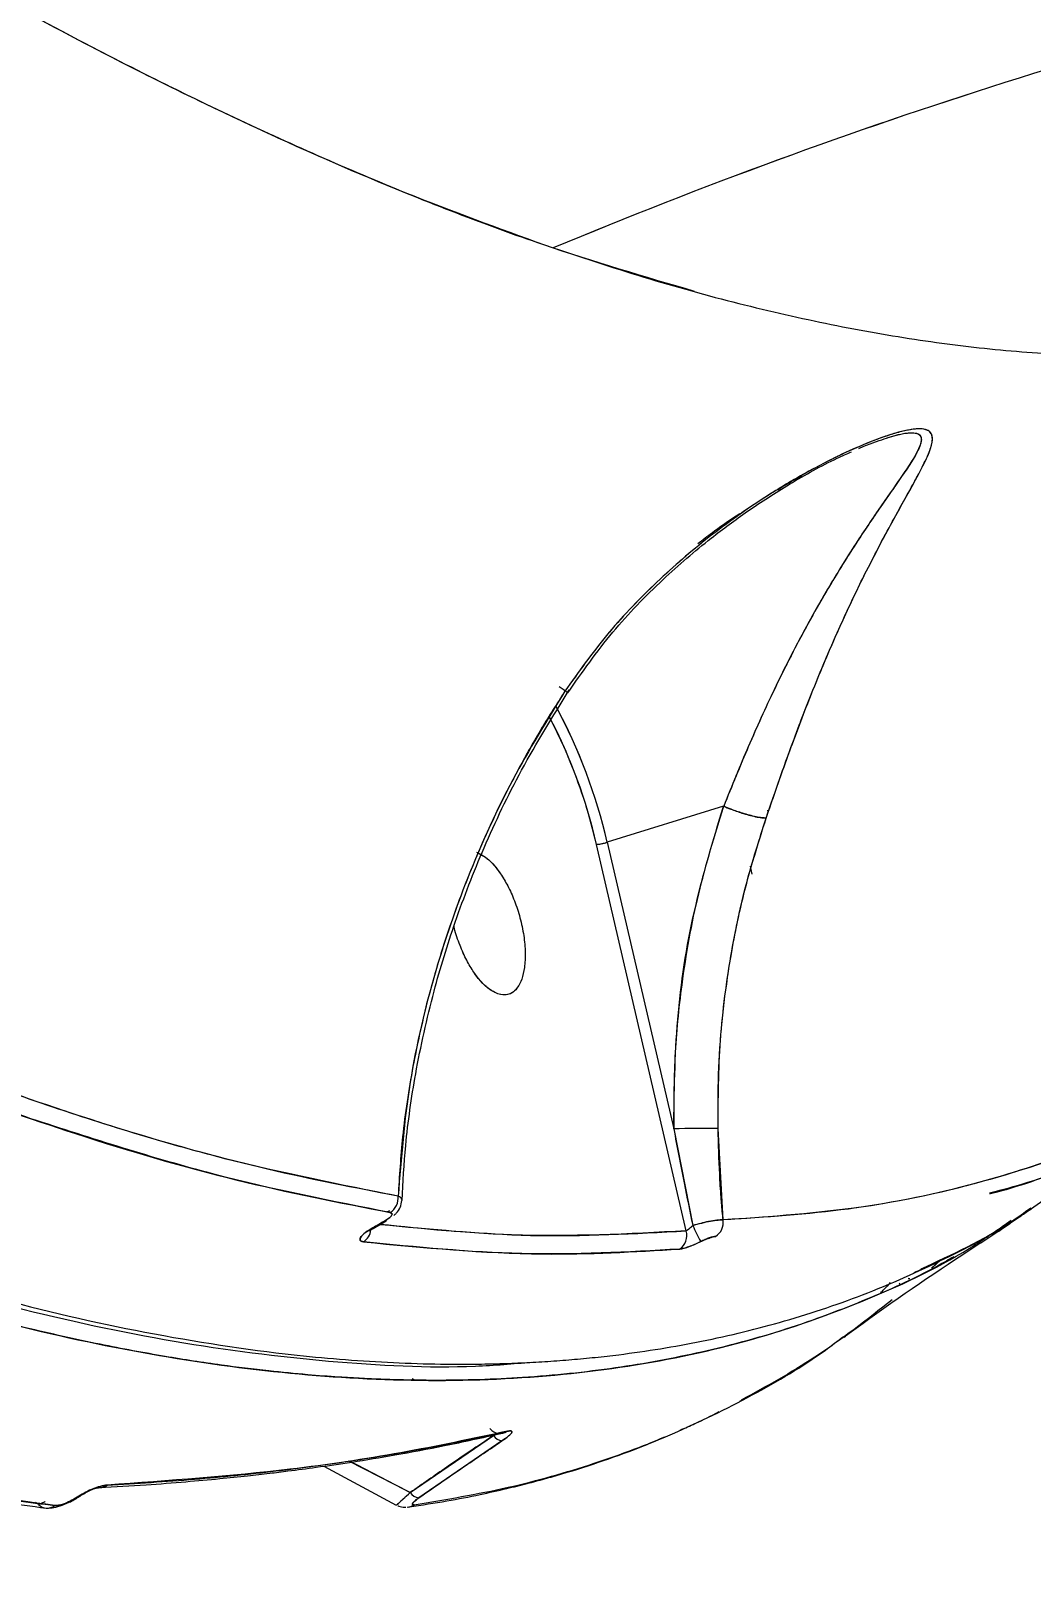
# Model space of a CAD drawing. Header units: millimetres. Extents: x -5873 to 5805, y -5301 to 4302.
# Drawn here: x 199 to 261.6, y 566.6 to 663.1 of the extents above; entities that cross this region are included whole.
import ezdxf

# ---------------------------------------------------------------- set-up
doc = ezdxf.new("R2010")
doc.units = ezdxf.units.MM
for name, color, linetype in [('DIKOM_ОБЪЕКТ', 7, 'Continuous'), ('DIKOM_РАЗМЕР_ЗОНА', 7, 'Continuous'), ('DIKOM_РАЗМЕР_ОБЪЕКТА', 7, 'Continuous')]:
    doc.layers.add(name, color=color, linetype=linetype)
doc.styles.add('style1', font='arial.ttf', dxfattribs={"width": 0.8})
doc.dimstyles.new('1-50', dxfattribs={"dimtxt": 300, "dimasz": 200, "dimexe": 100, "dimexo": 0, "dimgap": 100, "dimtad": 1, "dimtxsty": 'style1', "dimcen": 200, "dimclrd": 7, "dimclre": 7, "dimclrt": 7, "dimadec": 1, "dimazin": 2, "dimtfac": 1, "dimtmove": 0, "dimatfit": 2, "dimfxl": 0, "dimlwd": 25, "dimlwe": 18, "dimarcsym": 0})

# ---------------------------------------------------------------- blocks, each defined once
blk = doc.blocks.new('*D9')
at = {"layer": 'Defpoints', "color": 0, "transparency": 16777216}
for p in [(1338.114, 2802.437), (-4588.973, -1585.515), (-117.504, -1585.515)]:
    blk.add_point(p, dxfattribs=at)
at = {"layer": 'DIKOM_РАЗМЕР_ОБЪЕКТА', "color": 7, "lineweight": 18, "transparency": 16777216}
for p, q in [((1338.114, 2802.437), (-4688.973, 2802.437)), ((-117.504, -1585.515), (-4688.973, -1585.515))]:
    blk.add_line(p, q, dxfattribs=at)
at = {"layer": 'DIKOM_РАЗМЕР_ОБЪЕКТА', "color": 7, "lineweight": 25, "transparency": 16777216}
blk.add_line((-4588.973, 2602.437), (-4588.973, -1385.515), dxfattribs=at)
at = {"layer": 'DIKOM_РАЗМЕР_ОБЪЕКТА', "color": 7, "transparency": 16777216}
for points in [[(-4622.307, 2602.437), (-4555.64, 2602.437), (-4588.973, 2802.437)], [(-4622.307, -1385.515), (-4555.64, -1385.515), (-4588.973, -1585.515)]]:
    blk.add_solid(points, dxfattribs=at)
at = {"layer": 'DIKOM_РАЗМЕР_ОБЪЕКТА', "color": 7, "transparency": 16777216, "insert": (-4842.145, 460.978), "char_height": 300, "attachment_point": 5, "rotation": 90, "style": 'style1'}
blk.add_mtext('4400', dxfattribs=at)
blk = doc.blocks.new('*D10')
at = {"layer": 'Defpoints', "color": 0, "transparency": 16777216}
for p in [(4304.512, 1053.391), (-1538.592, -1332.389), (4304.512, -4224.842)]:
    blk.add_point(p, dxfattribs=at)
at = {"layer": 'DIKOM_РАЗМЕР_ОБЪЕКТА', "color": 7, "lineweight": 18, "transparency": 16777216}
for p, q in [((4304.512, 1053.391), (4304.512, -4324.842)), ((-1538.592, -1332.389), (-1538.592, -4324.842))]:
    blk.add_line(p, q, dxfattribs=at)
at = {"layer": 'DIKOM_РАЗМЕР_ОБЪЕКТА', "color": 7, "lineweight": 25, "transparency": 16777216}
blk.add_line((-1338.592, -4224.842), (4104.512, -4224.842), dxfattribs=at)
at = {"layer": 'DIKOM_РАЗМЕР_ОБЪЕКТА', "color": 7, "transparency": 16777216}
for points in [[(-1338.592, -4191.509), (-1338.592, -4258.175), (-1538.592, -4224.842)], [(4104.512, -4191.509), (4104.512, -4258.175), (4304.512, -4224.842)]]:
    blk.add_solid(points, dxfattribs=at)
at = {"layer": 'DIKOM_РАЗМЕР_ОБЪЕКТА', "color": 7, "transparency": 16777216, "insert": (1679.282, -3971.67), "char_height": 300, "attachment_point": 5, "style": 'style1'}
blk.add_mtext('5850', dxfattribs=at)
blk = doc.blocks.new('*D11')
at = {"layer": 'Defpoints', "color": 0, "transparency": 16777216}
for p in [(-510.005, 4302.437), (-5422.889, -3651.603), (284.83, -3651.603)]:
    blk.add_point(p, dxfattribs=at)
at = {"layer": 'DIKOM_РАЗМЕР_ЗОНА', "color": 7, "lineweight": 18, "transparency": 16777216}
for p, q in [((-510.005, 4302.437), (-5522.889, 4302.437)), ((284.83, -3651.603), (-5522.889, -3651.603))]:
    blk.add_line(p, q, dxfattribs=at)
at = {"layer": 'DIKOM_РАЗМЕР_ЗОНА', "color": 7, "lineweight": 25, "transparency": 16777216}
blk.add_line((-5422.889, 4102.437), (-5422.889, -3451.603), dxfattribs=at)
at = {"layer": 'DIKOM_РАЗМЕР_ЗОНА', "color": 7, "transparency": 16777216}
for points in [[(-5456.223, 4102.437), (-5389.556, 4102.437), (-5422.889, 4302.437)], [(-5456.223, -3451.603), (-5389.556, -3451.603), (-5422.889, -3651.603)]]:
    blk.add_solid(points, dxfattribs=at)
at = {"layer": 'DIKOM_РАЗМЕР_ЗОНА', "color": 7, "transparency": 16777216, "insert": (-5676.061, -474.491), "char_height": 300, "attachment_point": 5, "rotation": 90, "style": 'style1'}
blk.add_mtext('7950', dxfattribs=at)

msp = doc.modelspace()

# ---------------------------------------------------------------- linework, layer by layer
at = {"layer": 'DIKOM_ОБЪЕКТ', "color": 7, "linetype": 'Continuous', "lineweight": 15}
for p, q in [((251.682, 637.308), (252.071, 637.452)), ((250.8, 636.964), (251.118, 637.1)), ((251.118, 637.1), (251.682, 637.308)), ((242.333, 614.593), (235.053, 612.338)), ((242.34, 614.593), (242.333, 614.593)), ((242.34, 614.593), (242.333, 614.593)), ((245.063, 614.318), (245.167, 614.336)), ((235.053, 612.338), (239.216, 594.417)), ((240.003, 588.049), (234.391, 612.211)), ((229.114, 602.943), (229.126, 602.95)), ((239.216, 594.417), (240.401, 588.38)), ((242.302, 588.728), (241.989, 594.448)), ((220.055, 590.633), (220.056, 590.611)), ((220.309, 590.559), (220.308, 590.578)), ((221.43, 589.29), (221.254, 589.206)), ((220.29, 588.178), (221.116, 588.653)), ((220.403, 588.19), (221.229, 588.666)), ((260.268, 588.538), (260.389, 588.622)), ((255.341, 585.707), (255.868, 586.203)), ((255.906, 586.222), (255.36, 585.716)), ((253.317, 584.779), (253.349, 584.735)), ((253.351, 584.733), (253.32, 584.775)), ((253.893, 585.07), (253.984, 585.039)), ((253.98, 585.04), (253.906, 585.065)), ((222.858, 578.811), (223.017, 578.709)), ((243.357, 577.405), (243.543, 577.498)), ((222.73, 571.687), (227.941, 575.256)), ((228.465, 574.909), (223.265, 571.347)), ((217.318, 573.335), (221.855, 570.891)), ((222.73, 571.687), (218.889, 573.653)), ((218.931, 573.658), (222.73, 571.687)), ((199.428, 570.96), (199.282, 571.065)), ((199.463, 570.935), (199.884, 571.119))]:
    msp.add_line(p, q, dxfattribs=at)
at = {"layer": 'DIKOM_ОБЪЕКТ', "color": 7, "linetype": 'Continuous', "lineweight": 15, "flags": 128}
for points in [[(243.995, 610.839), (244.035, 610.629), (244.098, 610.337)], [(221.23, 588.666), (221.181, 588.649), (221.116, 588.653)], [(220.403, 588.19), (220.355, 588.174), (220.29, 588.178)], [(220.29, 588.178), (220.355, 588.174), (220.404, 588.19)], [(201.888, 571.395), (201.968, 571.397), (201.995, 571.416)], [(201.995, 571.415), (201.968, 571.397), (201.888, 571.395)]]:
    msp.add_lwpolyline(points, dxfattribs=at)
at = {"layer": 'DIKOM_ОБЪЕКТ', "color": 7, "linetype": 'Continuous', "lineweight": 15}
for centre, radius, start, end in [((362.654, 335.412), 340.3, 102.50011, 112.63631), ((362.655, 335.408), 340.304, 102.50221, 112.63627), ((201.544, 604.566), 33.725, 13.10342, 27.52574), ((201.228, 604.464), 34.73, 13.10425, 28.15439), ((201.228, 604.464), 34.73, 13.10418, 28.13729), ((234.227, 614.866), 2.659, 273.5185, 288.09575), ((241.121, 548.338), 46.118, 88.92186, 92.36805), ((220.903, 590.105), 1.075, 302.01924, 5.97615), ((221.157, 588.79), 0.143, 253.04367, 306.92723), ((316.557, 625.483), 84.713, 205.97463, 206.73661), ((241.293, 588.566), 1.023, 302.03744, 9.12149), ((219.232, 588.236), 1.048, 302.9086, 353.27501), ((219.233, 588.235), 1.046, 302.88608, 352.78433), ((239.01, 587.763), 1.034, 303.86819, 16.09482), ((228.348, 576.196), 0.816, 219.29077, 304.05906), ((228.638, 575.738), 0.847, 214.69132, 258.26361), ((203.323, 572.718), 0.72, 268.07998, 308.16673), ((203.323, 572.717), 0.72, 268.28038, 308.17853), ((200.021, 571.53), 0.816, 226.89127, 305.9596), ((200.015, 571.547), 0.833, 265.05699, 305.61051), ((222.485, 571.617), 0.851, 273.14146, 305.55402), ((222.483, 571.62), 0.854, 278.73012, 305.50459), ((223.423, 572.188), 0.856, 215.86509, 259.36129)]:
    msp.add_arc(centre, radius, start, end, dxfattribs=at)
for points, knots in [([(175.014, 1051.289), (175.028, 1047.753), (175.049, 1042.626), (175.187, 1034.863), (175.36, 1027.895), (175.651, 1019.583), (176.049, 1010.848), (176.568, 1001.7), (177.214, 992.269), (177.99, 982.631), (178.9, 972.845), (179.946, 962.954), (181.13, 952.996), (182.451, 942.999), (183.912, 932.987), (185.511, 922.981), (187.248, 912.999), (189.124, 903.057), (191.136, 893.169), (193.285, 883.348), (195.57, 873.607), (197.987, 863.956), (200.538, 854.406), (203.219, 844.968), (206.029, 835.649), (208.967, 826.46), (212.029, 817.408), (215.215, 808.503), (218.522, 799.75), (221.948, 791.158), (225.49, 782.734), (229.146, 774.485), (232.913, 766.417), (236.789, 758.537), (240.772, 750.85), (244.858, 743.362), (249.045, 736.079), (253.33, 729.007), (257.71, 722.15), (262.183, 715.512), (266.746, 709.1), (271.396, 702.917), (276.129, 696.967), (280.944, 691.255), (285.837, 685.785), (290.806, 680.56), (295.848, 675.584), (300.96, 670.86), (306.14, 666.391), (311.385, 662.182), (316.693, 658.235), (322.061, 654.554), (327.486, 651.138), (332.969, 648.003), (338.218, 645.26), (341.657, 643.702), (343.236, 642.987)], [0, 0, 0, 0, 0.01882, 0.027291, 0.041338, 0.055945, 0.071629, 0.088007, 0.104925, 0.122259, 0.139921, 0.157847, 0.175988, 0.194306, 0.212771, 0.23136, 0.250054, 0.268838, 0.287699, 0.306627, 0.325612, 0.344647, 0.363726, 0.382843, 0.401993, 0.421172, 0.440377, 0.459604, 0.47885, 0.498114, 0.517393, 0.536685, 0.555989, 0.575303, 0.594626, 0.613958, 0.633298, 0.652645, 0.671999, 0.69136, 0.710728, 0.730104, 0.749487, 0.76888, 0.788283, 0.807697, 0.827124, 0.846566, 0.866026, 0.885506, 0.905009, 0.924539, 0.9441, 0.963695, 0.983331, 1, 1, 1, 1]), ([(187.009, 907.701), (188.276, 901.279), (190.804, 888.462), (195.196, 869.765), (199.999, 851.549), (205.247, 833.862), (210.928, 816.695), (216.926, 800.368), (223.217, 784.856), (229.752, 770.187), (236.622, 756.133), (243.791, 742.758), (251.398, 729.818), (259.462, 717.35), (268.004, 705.413), (276.87, 694.254), (286.028, 683.925), (295.43, 674.486), (304.842, 666.14), (314.23, 658.834), (323.584, 652.505), (333.091, 647.004), (342.752, 642.339), (352.741, 638.458), (363.012, 635.437), (373.514, 633.397), (382.943, 632.339), (388.869, 632.392), (391.293, 632.413)], [0, 0, 0, 0, 0.040095, 0.080038, 0.119779, 0.159414, 0.199037, 0.238742, 0.276339, 0.314146, 0.351822, 0.38931, 0.426691, 0.466309, 0.505989, 0.545827, 0.585906, 0.625881, 0.665642, 0.703022, 0.740376, 0.777782, 0.815321, 0.853073, 0.893105, 0.932902, 0.972562, 1, 1, 1, 1]), ([(338.668, 644.47), (336.652, 645.417), (331.241, 647.959), (323.685, 652.493), (315.944, 657.678), (310.977, 661.381), (307.635, 664.024), (305.907, 665.425), (304.181, 666.858), (302.456, 668.325), (300.733, 669.825), (297.508, 672.699), (292.719, 677.197), (286.342, 683.691), (279.79, 690.926), (273.373, 698.611), (267.118, 706.7), (261.302, 714.787), (257.353, 720.669), (255.228, 723.948), (254.698, 724.772), (254.167, 725.602), (253.637, 726.437), (253.106, 727.278), (252.575, 728.124), (252.044, 728.976), (251.248, 730.261), (250.054, 732.211), (248.332, 735.076), (246.213, 738.688), (243.707, 743.083), (240.832, 748.3), (237.613, 754.373), (234.076, 761.346), (230.637, 768.469), (227.348, 775.604), (224.257, 782.605), (221.863, 788.283), (220.172, 792.419), (219.205, 794.819), (218.232, 797.273), (217.252, 799.78), (216.267, 802.342), (215.277, 804.958), (214.282, 807.63), (211.849, 814.277), (208.174, 824.868), (203.553, 839.464), (199.41, 853.804), (195.714, 867.825), (192.441, 881.476), (189.539, 894.693), (187.838, 903.436), (187.009, 907.701)], [0, 0, 0, 0, 0.029387, 0.078843, 0.111932, 0.145374, 0.154192, 0.163034, 0.1719, 0.18079, 0.189705, 0.198644, 0.23105, 0.265043, 0.300623, 0.33779, 0.37181, 0.407059, 0.439096, 0.442294, 0.445501, 0.448717, 0.451943, 0.455177, 0.458421, 0.461674, 0.464936, 0.473075, 0.483779, 0.49705, 0.513023, 0.531604, 0.552793, 0.576589, 0.602992, 0.624011, 0.646433, 0.670257, 0.677544, 0.684953, 0.692484, 0.700136, 0.70791, 0.715806, 0.723823, 0.731963, 0.775296, 0.816949, 0.856921, 0.895212, 0.931822, 0.966752, 1, 1, 1, 1]), ([(-74.961, 826.428), (-73.466, 824.295), (-70.7, 820.347), (-66.854, 814.952), (-63.678, 810.545), (-61.083, 806.975), (-58.83, 803.901), (-56.678, 800.983), (-53.179, 796.271), (-48.32, 789.813), (-40.45, 779.556), (-30.845, 767.374), (-18.742, 752.56), (-5.788, 737.318), (8.011, 721.779), (21.762, 706.981), (35.422, 692.951), (48.943, 679.714), (62.419, 667.177), (75.815, 655.366), (89.098, 644.315), (102.242, 634.044), (115.201, 624.592), (127.938, 615.984), (140.415, 608.246), (152.605, 601.395), (164.479, 595.446), (176.013, 590.412), (187.173, 586.311), (197.851, 583.18), (208.035, 580.988), (217.673, 579.79), (225.121, 579.399), (229.168, 579.739), (230.337, 579.837)], [0, 0, 0, 0, 0.014652, 0.027111, 0.037336, 0.045314, 0.052053, 0.058899, 0.065859, 0.085345, 0.104859, 0.139703, 0.174547, 0.216027, 0.257509, 0.299076, 0.339507, 0.379912, 0.420316, 0.460722, 0.501128, 0.541557, 0.582055, 0.622468, 0.662878, 0.70329, 0.743704, 0.78412, 0.824614, 0.86507, 0.904684, 0.944301, 0.98392, 1, 1, 1, 1]), ([(26.697, 818.802), (27.95, 817.267), (30.512, 814.128), (34.459, 809.37), (38.589, 804.454), (42.905, 799.39), (47.406, 794.185), (51.758, 789.231), (55.428, 785.114), (58.433, 781.779), (61.129, 778.814), (64.105, 775.571), (67.438, 771.978), (70.951, 768.238), (74.291, 764.727), (76.581, 762.347), (77.9, 760.985), (78.464, 760.403), (78.98, 759.873), (79.447, 759.392), (79.867, 758.962), (81.962, 756.815), (85.573, 753.157), (90.655, 748.105), (95.63, 743.249), (100.574, 738.513), (105.645, 733.749), (110.185, 729.568), (114.263, 725.879), (117.75, 722.77), (121.145, 719.786), (124.447, 716.926), (127.657, 714.185), (130.775, 711.56), (135.909, 707.298), (142.93, 701.634), (151.682, 694.884), (160.295, 688.537), (168.799, 682.572), (177.224, 676.978), (186.028, 671.46), (195.177, 666.115), (204.7, 661.016), (213.956, 656.54), (222.993, 652.623), (228.79, 650.537), (231.679, 649.498)], [0, 0, 0, 0, 0.017988, 0.036776, 0.056366, 0.076756, 0.097947, 0.119937, 0.138006, 0.149463, 0.162032, 0.175712, 0.191047, 0.208528, 0.224654, 0.23753, 0.240365, 0.242978, 0.245367, 0.247534, 0.249477, 0.251198, 0.276647, 0.299603, 0.32175, 0.345695, 0.368272, 0.39226, 0.408897, 0.425131, 0.440963, 0.456393, 0.471421, 0.486046, 0.50027, 0.543857, 0.585595, 0.625487, 0.668338, 0.709985, 0.750431, 0.800898, 0.850377, 0.899963, 0.950145, 1, 1, 1, 1]), ([(26.697, 818.802), (30.768, 813.855), (38.913, 803.955), (51.33, 789.635), (63.884, 775.714), (76.548, 762.285), (89.242, 749.417), (101.652, 737.416), (113.749, 726.263), (125.536, 715.912), (137.252, 706.143), (148.893, 696.962), (160.852, 688.086), (173.034, 679.659), (185.337, 671.827), (197.3, 664.898), (208.926, 658.865), (220.195, 653.763), (230.782, 649.642), (237.362, 647.719), (240.493, 646.805)], [0, 0, 0, 0, 0.055379, 0.110817, 0.166457, 0.222444, 0.278342, 0.33391, 0.386133, 0.438316, 0.490582, 0.543055, 0.595839, 0.654541, 0.712909, 0.771123, 0.829361, 0.887804, 0.946626, 1, 1, 1, 1]), ([(231.679, 649.498), (233.707, 648.829), (237.772, 647.49), (243.682, 645.888), (249.433, 644.594), (254.991, 643.637), (260.374, 643.007), (265.619, 642.703), (270.279, 642.734), (274.401, 643.012), (278.031, 643.459), (281.61, 644.117), (285.061, 644.979), (287.863, 645.881), (289.933, 646.654), (290.919, 647.077), (291.349, 647.26)], [0, 0, 0, 0, 0.085503, 0.171408, 0.25772, 0.343139, 0.428285, 0.514669, 0.602294, 0.667296, 0.73361, 0.801237, 0.870178, 0.936366, 0.972314, 1, 1, 1, 1]), ([(244.998, 613.855), (245.456, 615.181), (246.372, 617.832), (247.771, 621.514), (249.184, 624.904), (250.604, 627.987), (252.014, 630.773), (253.376, 633.264), (254.604, 635.447), (255.359, 636.966), (255.448, 637.862), (254.993, 638.25), (253.75, 638.139), (252.044, 637.602), (250.212, 636.837), (247.737, 635.621), (244.675, 633.817), (241.177, 631.307), (237.925, 628.469), (234.929, 625.331), (233.248, 622.969), (232.406, 621.786)], [0, 0, 0, 0, 0.061567, 0.123054, 0.184759, 0.246073, 0.307731, 0.370038, 0.432279, 0.495294, 0.526999, 0.559305, 0.591728, 0.624019, 0.655944, 0.687599, 0.750792, 0.813574, 0.875652, 0.937716, 1, 1, 1, 1]), ([(244.998, 613.855), (245.294, 614.717), (245.9, 616.479), (246.841, 619.068), (247.946, 621.941), (249.237, 625.026), (250.515, 627.791), (251.641, 630.038), (252.573, 631.801), (253.402, 633.302), (254.093, 634.54), (254.668, 635.595), (255.124, 636.514), (255.369, 637.191), (255.416, 637.623), (255.329, 637.992), (254.97, 638.204), (254.254, 638.183), (253.579, 638.058), (252.786, 637.835), (251.501, 637.388), (249.586, 636.558), (247.142, 635.278), (244.301, 633.548), (241.188, 631.316), (237.937, 628.481), (234.932, 625.334), (233.249, 622.971), (232.406, 621.786)], [0, 0, 0, 0, 0.039861, 0.081488, 0.125195, 0.185736, 0.249768, 0.291372, 0.333517, 0.374847, 0.407295, 0.437322, 0.471008, 0.500113, 0.516586, 0.531636, 0.563012, 0.578488, 0.594469, 0.609561, 0.626023, 0.66573, 0.708437, 0.750962, 0.813115, 0.875605, 0.937643, 1, 1, 1, 1]), ([(252.071, 637.452), (252.486, 637.594), (253.174, 637.83), (253.913, 637.952), (254.532, 637.942), (254.793, 637.618), (254.503, 636.733), (253.513, 635.25), (252.024, 633.139), (250.407, 630.734), (248.752, 628.055), (247.099, 625.103), (245.47, 621.869), (243.876, 618.374), (242.851, 615.851), (242.34, 614.593)], [0, 0, 0, 0, 0.037284, 0.061679, 0.086089, 0.135037, 0.184693, 0.286359, 0.388561, 0.491599, 0.593859, 0.69558, 0.797775, 0.899189, 1, 1, 1, 1]), ([(252.572, 637.631), (252.768, 637.691), (253.239, 637.835), (253.857, 637.948), (254.353, 637.95), (254.636, 637.82), (254.729, 637.586), (254.681, 637.273), (254.485, 636.793), (254.076, 636.1), (253.448, 635.168), (252.742, 634.155), (251.984, 633.068), (251.197, 631.908), (250.357, 630.631), (249.542, 629.332), (248.621, 627.8), (247.645, 626.082), (246.555, 624.031), (245.305, 621.506), (243.89, 618.408), (242.857, 615.865), (242.34, 614.593)], [0, 0, 0, 0, 0.018835, 0.045349, 0.070864, 0.095709, 0.122902, 0.148945, 0.174873, 0.226872, 0.278464, 0.329911, 0.381413, 0.433108, 0.484805, 0.542325, 0.587537, 0.65794, 0.725904, 0.793328, 0.896512, 1, 1, 1, 1]), ([(232.587, 621.677), (233.492, 622.97), (235.274, 625.511), (238.374, 628.686), (241.241, 631.158), (243.915, 633.13), (246.542, 634.817), (248.754, 636.051), (250.041, 636.623), (250.342, 636.757)], [0, 0, 0, 0, 0.196218, 0.385853, 0.55263, 0.671755, 0.805878, 0.954543, 1, 1, 1, 1]), ([(245.729, 634.383), (246.103, 634.616), (246.601, 634.926), (247.112, 635.184), (247.24, 635.249)], [0, 0, 0, 0, 0.748943, 1, 1, 1, 1]), ([(240.718, 631.013), (241.022, 631.248), (241.737, 631.8), (242.61, 632.418), (243.183, 632.794), (243.323, 632.886)], [0, 0, 0, 0, 0.357835, 0.842447, 1, 1, 1, 1]), ([(103.063, 631.988), (107.179, 628.965), (115.394, 622.931), (127.44, 614.861), (139.224, 607.543), (150.719, 601.044), (161.929, 595.346), (172.644, 590.546), (182.879, 586.599), (192.609, 583.477), (201.987, 581.118), (210.969, 579.529), (219.719, 578.688), (228.217, 578.639), (236.425, 579.451), (244.187, 581.109), (251.422, 583.688), (256.81, 586.228), (259.586, 588.191), (260.319, 588.709)], [0, 0, 0, 0, 0.062627, 0.125016, 0.187089, 0.248998, 0.310888, 0.372905, 0.431631, 0.490684, 0.549532, 0.608087, 0.666475, 0.728357, 0.790336, 0.852561, 0.915162, 0.977602, 1, 1, 1, 1]), ([(256.73, 586.431), (256.578, 586.34), (254.97, 585.369), (251.603, 583.846), (246.524, 581.896), (241.149, 580.431), (235.545, 579.397), (229.98, 578.819), (225.958, 578.692), (223.723, 578.7), (223.162, 578.706), (222.597, 578.715), (222.028, 578.728), (221.456, 578.745), (220.881, 578.765), (220.302, 578.789), (219.43, 578.831), (218.107, 578.908), (216.166, 579.055), (213.724, 579.294), (210.759, 579.66), (207.248, 580.199), (203.174, 580.958), (198.509, 581.995), (193.76, 583.235), (189.017, 584.64), (184.375, 586.159), (180.621, 587.508), (177.891, 588.547), (176.308, 589.164), (174.691, 589.811), (173.04, 590.487), (171.355, 591.195), (169.635, 591.934), (167.88, 592.706), (163.519, 594.669), (156.588, 598.008), (147.075, 603.07), (137.766, 608.455), (128.696, 614.089), (119.894, 619.912), (111.397, 625.827), (105.795, 629.968), (103.063, 631.988)], [0, 0, 0, 0, 0.004602, 0.048605, 0.094663, 0.142776, 0.186814, 0.232445, 0.273915, 0.278055, 0.282207, 0.28637, 0.290545, 0.294733, 0.298932, 0.303143, 0.307366, 0.3179, 0.331757, 0.348936, 0.369614, 0.393667, 0.421095, 0.451899, 0.486077, 0.513287, 0.542311, 0.573151, 0.582584, 0.592175, 0.601923, 0.611829, 0.621893, 0.632114, 0.642492, 0.653028, 0.709123, 0.763042, 0.814786, 0.864353, 0.911745, 0.95696, 1, 1, 1, 1]), ([(232.524, 621.729), (232.467, 621.77), (232.369, 621.84), (232.135, 621.998), (232.04, 622.062)], [0, 0, 0, 0, 0.591806, 1, 1, 1, 1]), ([(232.406, 621.786), (231.914, 621.017), (230.907, 619.441), (229.493, 616.94), (228.205, 614.421), (227.031, 611.854), (225.954, 609.215), (224.821, 606.026), (223.749, 602.363), (222.832, 598.198), (222.217, 594.135), (222.049, 591.451), (221.972, 590.217)], [0, 0, 0, 0, 0.079335, 0.162672, 0.249873, 0.326012, 0.409548, 0.50022, 0.624929, 0.749348, 0.884688, 1, 1, 1, 1]), ([(232.406, 621.786), (231.28, 619.959), (229.031, 616.309), (226.363, 610.464), (224.155, 604.128), (222.537, 597.308), (222.161, 592.585), (221.972, 590.217)], [0, 0, 0, 0, 0.186486, 0.372636, 0.56027, 0.779582, 1, 1, 1, 1]), ([(222.221, 589.942), (222.282, 591.088), (222.422, 593.709), (223.052, 598.088), (224.085, 602.764), (225.534, 607.495), (227.341, 612.128), (229.676, 617.022), (231.655, 620.214), (232.682, 621.871)], [0, 0, 0, 0, 0.106013, 0.242495, 0.399748, 0.532443, 0.676954, 0.83227, 1, 1, 1, 1]), ([(234.391, 612.211), (234.171, 613.065), (233.721, 614.813), (232.759, 617.39), (231.983, 619.211), (231.492, 620.055), (231.44, 620.144)], [0, 0, 0, 0, 0.307171, 0.628861, 0.961015, 1, 1, 1, 1]), ([(239.216, 594.417), (239.247, 596.704), (239.309, 601.28), (240.359, 608.084), (241.675, 612.424), (242.333, 614.593)], [0, 0, 0, 0, 0.333093, 0.666652, 1, 1, 1, 1]), ([(242.333, 614.593), (241.769, 612.78), (240.637, 609.14), (239.708, 603.864), (239.218, 598.938), (239.217, 595.922), (239.216, 594.417)], [0, 0, 0, 0, 0.279143, 0.560646, 0.780781, 1, 1, 1, 1]), ([(244.998, 613.855), (244.916, 613.857), (244.751, 613.861), (244.381, 613.927), (243.965, 614.026), (243.438, 614.179), (242.866, 614.374), (242.494, 614.528), (242.34, 614.593)], [0, 0, 0, 0, 0.157883, 0.315658, 0.466751, 0.605883, 0.835513, 1, 1, 1, 1]), ([(242.34, 614.593), (242.484, 614.532), (242.841, 614.383), (243.397, 614.191), (243.926, 614.036), (244.354, 613.932), (244.741, 613.862), (244.912, 613.857), (244.998, 613.855)], [0, 0, 0, 0, 0.154305, 0.379579, 0.519477, 0.673549, 0.836159, 1, 1, 1, 1]), ([(241.989, 594.448), (241.985, 595.579), (241.978, 597.808), (242.212, 601.095), (242.692, 604.898), (243.529, 609.185), (244.512, 612.311), (244.998, 613.855)], [0, 0, 0, 0, 0.171257, 0.337692, 0.498652, 0.752496, 1, 1, 1, 1]), ([(241.989, 594.448), (242.002, 596.292), (242.029, 599.993), (242.712, 605.108), (243.692, 609.751), (244.564, 612.489), (244.998, 613.855)], [0, 0, 0, 0, 0.279049, 0.560201, 0.780755, 1, 1, 1, 1]), ([(234.391, 612.211), (234.428, 612.213), (234.503, 612.215), (234.68, 612.243), (234.876, 612.286), (234.994, 612.321), (235.053, 612.338)], [0, 0, 0, 0, 0.249929, 0.500003, 0.750018, 1, 1, 1, 1]), ([(226.879, 611.722), (227.1, 611.613), (227.603, 611.365), (228.286, 610.559), (228.851, 609.609), (229.271, 608.676), (229.618, 607.614), (229.852, 606.501), (229.946, 605.436), (229.898, 604.509), (229.729, 603.778), (229.405, 603.132), (228.904, 602.731), (228.424, 602.82), (228.214, 602.859)], [0, 0, 0, 0, 0.088709, 0.201688, 0.268462, 0.341463, 0.419364, 0.499997, 0.580632, 0.658536, 0.731536, 0.798308, 0.911292, 1, 1, 1, 1]), ([(226.879, 611.722), (227.126, 611.596), (227.63, 611.34), (228.308, 610.522), (228.85, 609.609), (229.271, 608.677), (229.618, 607.614), (229.852, 606.501), (229.946, 605.436), (229.898, 604.509), (229.729, 603.778), (229.417, 603.157), (228.927, 602.74), (228.448, 602.82), (228.214, 602.859)], [0, 0, 0, 0, 0.098695, 0.201708, 0.268346, 0.341473, 0.41937, 0.499997, 0.580628, 0.658527, 0.731647, 0.798288, 0.9013, 1, 1, 1, 1]), ([(228.214, 602.859), (227.992, 602.968), (227.489, 603.215), (226.807, 604.021), (226.24, 604.972), (225.829, 605.904), (225.561, 606.644), (225.478, 607.05), (225.469, 607.096)], [0, 0, 0, 0, 0.206567, 0.469646, 0.625133, 0.795123, 0.976521, 1, 1, 1, 1]), ([(228.214, 602.859), (227.967, 602.984), (227.462, 603.241), (226.785, 604.058), (226.241, 604.971), (225.829, 605.904), (225.561, 606.644), (225.478, 607.05), (225.469, 607.096)], [0, 0, 0, 0, 0.229816, 0.469687, 0.624865, 0.795138, 0.976523, 1, 1, 1, 1]), ([(221.972, 590.217), (218.381, 590.927), (211.172, 592.353), (199.676, 595.888), (187.732, 600.364), (179.389, 604.268), (175.221, 606.219)], [0, 0, 0, 0, 0.247893, 0.497704, 0.749049, 1, 1, 1, 1]), ([(221.972, 590.217), (219.272, 590.734), (213.878, 591.768), (205.433, 594.085), (196.228, 597.141), (186.202, 601.055), (178.885, 604.496), (175.221, 606.219)], [0, 0, 0, 0, 0.187054, 0.373578, 0.559887, 0.779614, 1, 1, 1, 1]), ([(174.653, 605.219), (177.771, 603.745), (183.998, 600.801), (193.039, 597.132), (202.354, 593.848), (211.905, 591.062), (218.28, 589.817), (221.473, 589.193)], [0, 0, 0, 0, 0.187055, 0.373578, 0.559886, 0.779613, 1, 1, 1, 1]), ([(198.992, 595.057), (195.059, 596.48), (187.16, 599.335), (178.833, 603.253), (174.653, 605.219)], [0, 0, 0, 0, 0.498013, 1, 1, 1, 1]), ([(274.284, 598.015), (271.966, 596.681), (267.332, 594.014), (259.589, 591.265), (251.322, 589.354), (245.315, 588.937), (242.302, 588.728)], [0, 0, 0, 0, 0.249319, 0.498607, 0.748583, 1, 1, 1, 1]), ([(274.284, 598.015), (272.556, 596.998), (269.106, 594.966), (263.499, 592.61), (257.23, 590.669), (250.23, 589.248), (244.947, 588.902), (242.302, 588.728)], [0, 0, 0, 0, 0.187016, 0.373551, 0.559893, 0.779646, 1, 1, 1, 1]), ([(258.971, 590.417), (259.629, 590.589), (262.673, 591.383), (267.723, 593.453), (271.82, 595.809), (273.872, 596.989)], [0, 0, 0, 0, 0.12108, 0.559942, 1, 1, 1, 1]), ([(221.473, 589.193), (217.836, 589.902), (210.593, 591.315), (202.849, 593.813), (198.992, 595.057)], [0, 0, 0, 0, 0.501988, 1, 1, 1, 1]), ([(239.216, 594.417), (239.429, 593.292), (239.811, 591.276), (240.22, 589.268), (240.401, 588.38)], [0, 0, 0, 0, 0.557665, 1, 1, 1, 1]), ([(242.302, 588.728), (242.27, 589.078), (242.229, 589.518), (242.192, 589.983), (242.183, 590.105), (242.18, 590.137), (242.18, 590.147), (242.143, 590.625), (242.055, 592.053), (242.015, 593.49), (241.989, 594.448)], [0, 0, 0, 0, 0.184731, 0.232448, 0.245052, 0.248546, 0.24958, 0.250145, 0.500125, 1, 1, 1, 1]), ([(268.123, 593.858), (266.773, 593.242), (263.847, 591.906), (260.766, 590.783), (258.996, 590.355), (258.979, 590.351)], [0, 0, 0, 0, 0.459066, 0.994825, 1, 1, 1, 1]), ([(222.185, 590.029), (222.185, 590.034), (222.189, 590.115), (222.077, 590.168), (221.972, 590.217)], [0, 0, 0, 0, 0.069493, 1, 1, 1, 1]), ([(260.677, 588.822), (261.251, 589.208), (262.076, 589.761), (262.838, 590.355), (263.07, 590.536)], [0, 0, 0, 0, 0.696675, 1, 1, 1, 1]), ([(186.123, 587.132), (189.416, 586.068), (196.059, 583.923), (205.648, 581.695), (213.937, 580.38), (220.98, 579.783), (225.406, 579.683), (228.34, 579.74), (229.849, 579.797), (231.347, 579.882), (232.834, 579.993), (234.31, 580.133), (237.055, 580.447), (241.068, 581.098), (246.274, 582.371), (251.478, 584.12), (256.383, 586.354), (259.762, 588.15), (261.361, 589.274), (261.568, 589.419)], [0, 0, 0, 0, 0.107741, 0.217313, 0.328717, 0.40325, 0.478582, 0.498444, 0.518361, 0.538333, 0.558359, 0.578441, 0.598577, 0.671573, 0.748144, 0.82829, 0.912011, 0.988644, 1, 1, 1, 1]), ([(221.116, 588.653), (221.215, 588.714), (221.364, 588.806), (221.497, 588.924), (221.566, 589.005), (221.598, 589.075), (221.594, 589.152), (221.521, 589.177), (221.473, 589.193)], [0, 0, 0, 0, 0.250029, 0.375832, 0.500383, 0.625179, 0.750616, 1, 1, 1, 1]), ([(221.473, 589.193), (221.525, 589.174), (221.63, 589.134), (221.562, 588.983), (221.378, 588.814), (221.203, 588.707), (221.116, 588.653)], [0, 0, 0, 0, 0.280261, 0.559374, 0.779368, 1, 1, 1, 1]), ([(221.699, 589.009), (221.754, 589.056), (221.929, 589.205), (222.144, 589.522), (222.188, 589.801), (222.211, 589.949)], [0, 0, 0, 0, 0.180563, 0.567834, 1, 1, 1, 1]), ([(222.185, 590.029), (222.19, 590.025), (222.207, 590.013), (222.197, 589.995), (222.19, 589.983)], [0, 0, 0, 0, 0.304695, 1, 1, 1, 1]), ([(261.551, 589.465), (261.151, 589.175), (259.032, 587.642), (256.63, 586.548), (254.682, 585.661)], [0, 0, 0, 0, 0.188668, 1, 1, 1, 1]), ([(221.116, 588.653), (220.961, 588.564), (220.686, 588.406), (220.411, 588.247), (220.29, 588.178)], [0, 0, 0, 0, 0.560026, 1, 1, 1, 1]), ([(240.003, 588.049), (236.382, 587.856), (230.108, 587.522), (223.604, 588.174), (220.853, 588.449)], [0, 0, 0, 0, 0.577096, 1, 1, 1, 1]), ([(220.859, 588.452), (224.006, 588.146), (230.504, 587.514), (236.771, 587.867), (240.003, 588.049)], [0, 0, 0, 0, 0.484301, 1, 1, 1, 1]), ([(240.401, 588.38), (240.358, 588.335), (240.274, 588.247), (240.159, 588.146), (240.066, 588.077), (240.024, 588.058), (240.003, 588.049)], [0, 0, 0, 0, 0.296488, 0.580824, 0.794356, 1, 1, 1, 1]), ([(240.401, 588.38), (240.36, 588.338), (240.288, 588.262), (240.178, 588.161), (240.078, 588.084), (240.027, 588.06), (240.003, 588.049)], [0, 0, 0, 0, 0.278697, 0.500074, 0.764809, 1, 1, 1, 1]), ([(240.401, 588.38), (240.594, 588.435), (240.982, 588.544), (241.538, 588.662), (242.009, 588.731), (242.208, 588.729), (242.302, 588.728)], [0, 0, 0, 0, 0.249579, 0.499295, 0.762217, 1, 1, 1, 1]), ([(242.302, 588.728), (242.185, 588.728), (241.953, 588.727), (241.295, 588.622), (240.738, 588.472), (240.401, 588.38)], [0, 0, 0, 0, 0.286293, 0.56771, 1, 1, 1, 1]), ([(249.87, 581.403), (249.98, 581.484), (252.367, 583.253), (255.829, 585.634), (259.295, 587.872), (260.294, 588.517)], [0, 0, 0, 0, 0.033098, 0.721474, 1, 1, 1, 1]), ([(260.892, 588.957), (260.744, 588.855), (260.07, 588.393), (259.359, 587.988), (258.804, 587.672)], [0, 0, 0, 0, 0.219673, 1, 1, 1, 1]), ([(220.29, 588.178), (220.121, 588.07), (219.784, 587.855), (219.573, 587.585), (219.585, 587.412), (219.729, 587.375), (219.801, 587.356)], [0, 0, 0, 0, 0.279466, 0.558595, 0.778902, 1, 1, 1, 1]), ([(219.801, 587.356), (219.721, 587.379), (219.6, 587.412), (219.579, 587.525), (219.618, 587.631), (219.713, 587.755), (219.862, 587.892), (220.053, 588.035), (220.211, 588.13), (220.29, 588.178)], [0, 0, 0, 0, 0.249169, 0.374625, 0.499136, 0.623928, 0.749129, 0.87383, 1, 1, 1, 1]), ([(239.586, 586.904), (236.312, 586.725), (229.836, 586.369), (223.121, 587.03), (219.801, 587.356)], [0, 0, 0, 0, 0.505641, 1, 1, 1, 1]), ([(219.801, 587.356), (223.559, 586.999), (230.27, 586.36), (236.739, 586.738), (239.586, 586.904)], [0, 0, 0, 0, 0.559963, 1, 1, 1, 1]), ([(220.156, 588.108), (220.156, 588.105), (220.15, 588.08), (220.152, 588.063), (220.182, 588.064), (220.261, 588.108), (220.353, 588.161), (220.403, 588.19)], [0, 0, 0, 0, 0.019765, 0.213956, 0.435493, 0.69416, 1, 1, 1, 1]), ([(240.901, 587.371), (240.771, 587.31), (240.512, 587.187), (240.142, 587.043), (239.813, 586.938), (239.662, 586.916), (239.586, 586.904)], [0, 0, 0, 0, 0.249614, 0.499456, 0.749492, 1, 1, 1, 1]), ([(239.586, 586.904), (239.672, 586.918), (239.845, 586.945), (240.298, 587.094), (240.672, 587.266), (240.901, 587.371)], [0, 0, 0, 0, 0.281526, 0.562275, 1, 1, 1, 1]), ([(241.835, 587.699), (241.784, 587.693), (241.682, 587.68), (241.448, 587.607), (241.181, 587.503), (240.994, 587.415), (240.901, 587.371)], [0, 0, 0, 0, 0.250933, 0.500446, 0.750279, 1, 1, 1, 1]), ([(240.901, 587.371), (241.005, 587.42), (241.214, 587.518), (241.488, 587.621), (241.703, 587.684), (241.791, 587.694), (241.835, 587.699)], [0, 0, 0, 0, 0.278987, 0.558369, 0.778591, 1, 1, 1, 1]), ([(254.266, 585.444), (254.589, 585.591), (255.336, 585.932), (256.093, 586.31), (256.523, 586.525)], [0, 0, 0, 0, 0.431946, 1, 1, 1, 1]), ([(252.169, 584.172), (252.235, 584.242), (252.403, 584.419), (252.639, 584.664), (252.782, 584.812)], [0, 0, 0, 0, 0.395542, 1, 1, 1, 1]), ([(252.667, 584.694), (252.665, 584.691), (252.525, 584.547), (252.342, 584.354), (252.207, 584.212), (252.169, 584.172)], [0, 0, 0, 0, 0.013314, 0.722997, 1, 1, 1, 1]), ([(252.883, 583.735), (251.3, 582.492), (248.316, 580.148), (245, 578.315), (243.443, 577.456)], [0, 0, 0, 0, 0.530687, 1, 1, 1, 1]), ([(222.98, 570.924), (224.956, 571.253), (228.831, 571.899), (234.197, 573.425), (239.305, 575.332), (244.12, 577.713), (247.662, 579.781), (249.462, 581.158), (249.838, 581.447)], [0, 0, 0, 0, 0.196565, 0.385561, 0.566987, 0.76101, 0.950005, 1, 1, 1, 1]), ([(165.723, 579.544), (166.834, 579.129), (168.827, 578.385), (171.441, 577.473), (173.461, 576.796), (175.131, 576.257), (178.252, 575.282), (182.144, 574.174), (186.652, 573.059), (189.48, 572.442), (191.539, 572.032), (193.084, 571.742), (195.029, 571.405), (197.369, 571.041), (199.04, 570.831), (199.944, 570.717)], [0, 0, 0, 0, 0.091756, 0.164597, 0.218579, 0.261861, 0.306031, 0.484349, 0.598037, 0.702913, 0.737186, 0.783857, 0.843196, 0.91523, 1, 1, 1, 1]), ([(200.5, 570.87), (197.497, 571.298), (191.496, 572.152), (182.68, 574.29), (174.309, 576.778), (169.011, 578.713), (166.36, 579.682)], [0, 0, 0, 0, 0.280203, 0.559922, 0.77977, 1, 1, 1, 1]), ([(166.36, 579.682), (167.819, 579.139), (170.556, 578.121), (174.326, 576.849), (177.394, 575.88), (179.831, 575.158), (181.345, 574.732), (182.243, 574.487), (182.646, 574.378), (183.023, 574.278), (183.374, 574.185), (183.7, 574.099), (185.989, 573.506), (190.014, 572.567), (195.508, 571.528), (198.892, 571.082), (200.5, 570.87)], [0, 0, 0, 0, 0.120822, 0.226649, 0.317481, 0.382192, 0.436321, 0.44875, 0.460453, 0.47143, 0.481681, 0.491206, 0.500006, 0.682433, 0.849098, 1, 1, 1, 1]), ([(239.611, 575.59), (239.925, 575.721), (240.762, 576.07), (241.557, 576.488), (242.054, 576.75)], [0, 0, 0, 0, 0.37425, 1, 1, 1, 1]), ([(203.302, 571.998), (204.271, 572.053), (206.086, 572.155), (208.585, 572.349), (210.701, 572.54), (212.443, 572.72), (213.863, 572.882), (215.291, 573.056), (217.008, 573.283), (219.239, 573.61), (221.925, 574.054), (225.05, 574.635), (227.234, 575.119), (228.405, 575.378)], [0, 0, 0, 0, 0.108952, 0.204131, 0.285565, 0.353272, 0.407262, 0.452482, 0.522276, 0.6119, 0.721369, 0.850715, 1, 1, 1, 1]), ([(228.805, 575.52), (226.602, 575.05), (222.198, 574.112), (213.941, 572.878), (207.627, 572.427), (203.768, 572.152)], [0, 0, 0, 0, 0.280105, 0.559985, 1, 1, 1, 1]), ([(203.768, 572.152), (205.603, 572.263), (209.183, 572.481), (214.352, 573.011), (219.345, 573.687), (224.181, 574.508), (227.284, 575.187), (228.805, 575.52)], [0, 0, 0, 0, 0.207437, 0.404971, 0.603836, 0.805731, 1, 1, 1, 1]), ([(222.658, 570.787), (223.451, 570.907), (224.95, 571.134), (226.979, 571.53), (228.648, 571.901), (229.989, 572.232), (231.14, 572.539), (232.744, 572.998), (234.84, 573.675), (236.987, 574.445), (238.232, 574.992), (238.653, 575.177)], [0, 0, 0, 0, 0.13961, 0.263858, 0.365366, 0.444192, 0.511709, 0.580393, 0.746607, 0.914314, 1, 1, 1, 1]), ([(227.941, 575.256), (226.963, 574.595), (225.217, 573.415), (223.49, 572.215), (222.73, 571.687)], [0, 0, 0, 0, 0.559997, 1, 1, 1, 1]), ([(223.265, 571.347), (224.231, 572.018), (225.956, 573.214), (227.699, 574.391), (228.465, 574.909)], [0, 0, 0, 0, 0.560007, 1, 1, 1, 1]), ([(228.465, 574.909), (228.621, 575.019), (228.932, 575.241), (229.121, 575.468), (229.072, 575.563), (228.894, 575.534), (228.805, 575.52)], [0, 0, 0, 0, 0.24974, 0.49918, 0.750251, 1, 1, 1, 1]), ([(228.805, 575.52), (228.894, 575.534), (229.072, 575.564), (229.112, 575.483), (229.027, 575.356), (228.895, 575.227), (228.707, 575.076), (228.546, 574.964), (228.465, 574.909)], [0, 0, 0, 0, 0.24829, 0.498037, 0.624998, 0.748626, 0.873864, 1, 1, 1, 1]), ([(203.768, 572.152), (203.631, 572.133), (203.355, 572.095), (202.829, 571.902), (202.321, 571.663), (202.032, 571.484), (201.888, 571.395)], [0, 0, 0, 0, 0.279492, 0.559693, 0.780216, 1, 1, 1, 1]), ([(201.888, 571.395), (202.053, 571.496), (202.384, 571.699), (202.914, 571.937), (203.404, 572.105), (203.647, 572.136), (203.768, 572.152)], [0, 0, 0, 0, 0.250045, 0.500446, 0.750718, 1, 1, 1, 1]), ([(201.995, 571.415), (202.097, 571.484), (202.313, 571.627), (202.653, 571.809), (203.011, 571.955), (203.202, 571.983), (203.302, 571.998)], [0, 0, 0, 0, 0.217197, 0.455818, 0.717695, 1, 1, 1, 1]), ([(199.896, 571.125), (199.877, 571.114), (199.688, 571.004), (199.57, 570.967), (199.463, 570.935)], [0, 0, 0, 0, 0.102101, 1, 1, 1, 1]), ([(200.139, 570.725), (200.2, 570.725), (200.398, 570.724), (200.831, 570.842), (201.304, 571.029), (201.704, 571.233), (201.896, 571.353), (201.995, 571.415)], [0, 0, 0, 0, 0.11847, 0.388161, 0.678179, 0.83445, 1, 1, 1, 1]), ([(201.888, 571.395), (201.745, 571.309), (201.461, 571.137), (201.046, 570.967), (200.71, 570.871), (200.57, 570.87), (200.5, 570.87)], [0, 0, 0, 0, 0.278856, 0.558342, 0.778836, 1, 1, 1, 1]), ([(200.5, 570.87), (200.581, 570.871), (200.742, 570.874), (201.108, 570.989), (201.44, 571.136), (201.704, 571.278), (201.827, 571.356), (201.888, 571.395)], [0, 0, 0, 0, 0.250011, 0.499458, 0.749213, 0.876092, 1, 1, 1, 1]), ([(221.869, 570.915), (221.867, 570.912), (221.847, 570.884), (221.977, 570.993), (222.266, 571.253), (222.575, 571.542), (222.73, 571.687)], [0, 0, 0, 0, 0.031824, 0.354282, 0.67683, 1, 1, 1, 1]), ([(222.73, 571.687), (222.555, 571.523), (222.205, 571.196), (221.917, 570.939), (221.88, 570.92), (221.866, 570.912)], [0, 0, 0, 0, 0.371539, 0.74156, 1, 1, 1, 1]), ([(221.957, 570.862), (221.975, 570.852), (222.044, 570.818), (222.193, 570.781), (222.348, 570.757), (222.442, 570.764), (222.464, 570.766)], [0, 0, 0, 0, 0.133419, 0.502233, 0.879985, 1, 1, 1, 1]), ([(222.98, 570.924), (222.934, 570.923), (222.843, 570.921), (222.872, 571.017), (223.024, 571.171), (223.185, 571.289), (223.265, 571.347)], [0, 0, 0, 0, 0.280603, 0.560204, 0.779582, 1, 1, 1, 1]), ([(223.265, 571.347), (223.218, 571.314), (223.124, 571.247), (223.011, 571.153), (222.926, 571.072), (222.859, 570.985), (222.855, 570.919), (222.938, 570.923), (222.98, 570.924)], [0, 0, 0, 0, 0.127024, 0.251145, 0.375035, 0.501105, 0.750636, 1, 1, 1, 1])]:
    msp.add_open_spline(points, degree=3, knots=knots, dxfattribs=at)

# ---------------------------------------------------------------- dimensions: what is measured, and where the dimension line sits
at = {"layer": 'DIKOM_РАЗМЕР_ЗОНА'}
dim = msp.add_linear_dim(base=(-5422.889, -3651.603), p1=(-510.005, 4302.437), p2=(284.83, -3651.603), angle=90, text='7950', dimstyle='1-50', dxfattribs=at)
dim.commit()
dim.dimension.update_dxf_attribs({"geometry": '*D11', "text_midpoint": (-5422.889, -474.491), "dimtype": 160})
at = {"layer": 'DIKOM_РАЗМЕР_ОБЪЕКТА'}
dim = msp.add_linear_dim(base=(-4588.973, -1585.515), p1=(1338.114, 2802.437), p2=(-117.504, -1585.515), angle=90, text='4400', dimstyle='1-50', dxfattribs=at)
dim.commit()
dim.dimension.update_dxf_attribs({"geometry": '*D9', "text_midpoint": (-4588.973, 460.978), "dimtype": 160})
dim = msp.add_linear_dim(base=(4304.512, -4224.842), p1=(-1538.592, -1332.389), p2=(4304.512, 1053.391), text='5850', dimstyle='1-50', dxfattribs=at)
dim.commit()
dim.dimension.update_dxf_attribs({"geometry": '*D10', "text_midpoint": (1679.282, -4224.842), "dimtype": 160})

doc.saveas('drawing.dxf')
